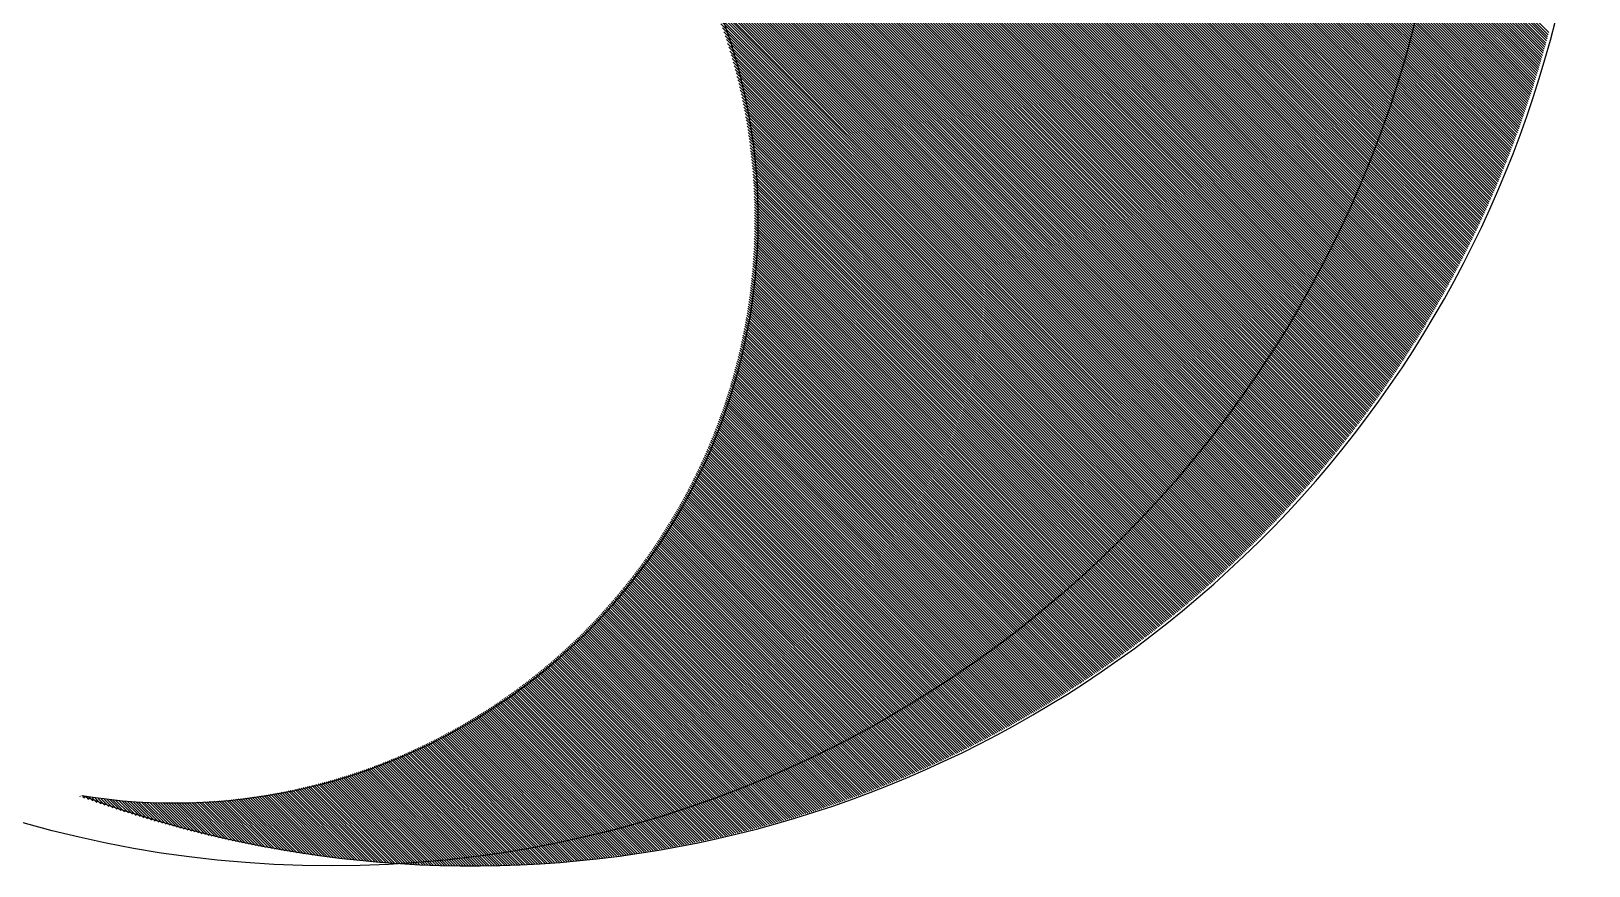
# Model space of a CAD drawing. Extents: x -437689 to -407696, y -55787 to -37037.
# Drawn here: x -424749.3 to -424699.1, y -49865.9 to -49839 of the extents above; entities that cross this region are included whole.
import ezdxf

# ---------------------------------------------------------------- set-up
doc = ezdxf.new("R2010")
doc.units = 0
doc.header["$LTSCALE"] = 150
doc.header["$MEASUREMENT"] = 0
doc.layers.add('DR', color=6, linetype='CONTINUOUS')

msp = doc.modelspace()

# ---------------------------------------------------------------- linework, layer by layer
at = {"layer": 'DR', "linetype": 'CONTINUOUS', "ltscale": 900}
for p, q in [((-424741.842, -49797.807, 0), (-424700.437, -49839.212, 0)), ((-424741.797, -49797.767, 0), (-424700.419, -49839.145, 0)), ((-424741.751, -49797.728, 0), (-424700.401, -49839.078, 0)), ((-424741.705, -49797.689, 0), (-424700.383, -49839.011, 0)), ((-424742.377, -49798.29, 0), (-424700.66, -49840.007, 0)), ((-424742.333, -49798.249, 0), (-424700.641, -49839.942, 0)), ((-424742.289, -49798.208, 0), (-424700.622, -49839.876, 0)), ((-424742.245, -49798.168, 0), (-424700.603, -49839.81, 0)), ((-424742.201, -49798.127, 0), (-424700.584, -49839.744, 0)), ((-424742.157, -49798.086, 0), (-424700.565, -49839.678, 0)), ((-424742.112, -49798.046, 0), (-424700.547, -49839.612, 0)), ((-424742.067, -49798.006, 0), (-424700.528, -49839.545, 0)), ((-424742.023, -49797.966, 0), (-424700.51, -49839.479, 0)), ((-424741.978, -49797.926, 0), (-424700.491, -49839.412, 0)), ((-424741.933, -49797.886, 0), (-424700.473, -49839.346, 0)), ((-424741.888, -49797.846, 0), (-424700.455, -49839.279, 0)), ((-424742.891, -49798.795, 0), (-424700.898, -49840.787, 0)), ((-424742.849, -49798.752, 0), (-424700.878, -49840.723, 0)), ((-424742.807, -49798.709, 0), (-424700.858, -49840.658, 0)), ((-424742.764, -49798.667, 0), (-424700.837, -49840.594, 0)), ((-424742.722, -49798.624, 0), (-424700.817, -49840.529, 0)), ((-424742.679, -49798.582, 0), (-424700.797, -49840.464, 0)), ((-424742.636, -49798.54, 0), (-424700.777, -49840.399, 0)), ((-424742.593, -49798.498, 0), (-424700.757, -49840.334, 0)), ((-424742.55, -49798.456, 0), (-424700.738, -49840.269, 0)), ((-424742.507, -49798.415, 0), (-424700.718, -49840.204, 0)), ((-424742.464, -49798.373, 0), (-424700.699, -49840.138, 0)), ((-424742.42, -49798.332, 0), (-424700.679, -49840.073, 0)), ((-424743.344, -49799.275, 0), (-424701.129, -49841.489, 0)), ((-424743.304, -49799.23, 0), (-424701.108, -49841.426, 0)), ((-424743.263, -49799.186, 0), (-424701.086, -49841.363, 0)), ((-424743.222, -49799.142, 0), (-424701.065, -49841.299, 0)), ((-424743.181, -49799.098, 0), (-424701.044, -49841.235, 0)), ((-424743.14, -49799.054, 0), (-424701.023, -49841.172, 0)), ((-424743.099, -49799.011, 0), (-424701.002, -49841.108, 0)), ((-424743.058, -49798.967, 0), (-424700.981, -49841.044, 0)), ((-424743.016, -49798.924, 0), (-424700.96, -49840.98, 0)), ((-424742.974, -49798.881, 0), (-424700.939, -49840.916, 0)), ((-424742.933, -49798.838, 0), (-424700.919, -49840.852, 0)), ((-424743.819, -49799.818, 0), (-424701.395, -49842.242, 0)), ((-424743.78, -49799.772, 0), (-424701.372, -49842.18, 0)), ((-424743.741, -49799.726, 0), (-424701.35, -49842.117, 0)), ((-424743.702, -49799.68, 0), (-424701.327, -49842.055, 0)), ((-424743.663, -49799.635, 0), (-424701.305, -49841.993, 0)), ((-424743.624, -49799.589, 0), (-424701.283, -49841.93, 0)), ((-424743.584, -49799.544, 0), (-424701.261, -49841.867, 0)), ((-424743.544, -49799.499, 0), (-424701.238, -49841.805, 0)), ((-424743.505, -49799.454, 0), (-424701.216, -49841.742, 0)), ((-424743.465, -49799.409, 0), (-424701.195, -49841.679, 0)), ((-424743.425, -49799.364, 0), (-424701.173, -49841.616, 0)), ((-424743.384, -49799.319, 0), (-424701.151, -49841.553, 0)), ((-424744.199, -49800.287, 0), (-424701.627, -49842.859, 0)), ((-424744.161, -49800.239, 0), (-424701.603, -49842.797, 0)), ((-424744.124, -49800.192, 0), (-424701.58, -49842.736, 0)), ((-424744.086, -49800.145, 0), (-424701.556, -49842.675, 0)), ((-424744.049, -49800.098, 0), (-424701.533, -49842.613, 0)), ((-424744.011, -49800.051, 0), (-424701.51, -49842.551, 0)), ((-424743.973, -49800.004, 0), (-424701.487, -49842.49, 0)), ((-424743.934, -49799.957, 0), (-424701.464, -49842.428, 0)), ((-424743.896, -49799.911, 0), (-424701.441, -49842.366, 0)), ((-424743.857, -49799.864, 0), (-424701.418, -49842.304, 0)), ((-424744.6, -49800.819, 0), (-424701.893, -49843.526, 0)), ((-424744.564, -49800.77, 0), (-424701.868, -49843.466, 0)), ((-424744.528, -49800.721, 0), (-424701.844, -49843.406, 0)), ((-424744.492, -49800.672, 0), (-424701.819, -49843.345, 0)), ((-424744.456, -49800.624, 0), (-424701.795, -49843.285, 0)), ((-424744.42, -49800.575, 0), (-424701.77, -49843.224, 0)), ((-424744.383, -49800.527, 0), (-424701.746, -49843.163, 0)), ((-424744.347, -49800.478, 0), (-424701.722, -49843.103, 0)), ((-424744.31, -49800.43, 0), (-424701.698, -49843.042, 0)), ((-424744.273, -49800.382, 0), (-424701.674, -49842.981, 0)), ((-424744.236, -49800.335, 0), (-424701.651, -49842.92, 0)), ((-424744.949, -49801.319, 0), (-424702.144, -49844.124, 0)), ((-424744.915, -49801.268, 0), (-424702.118, -49844.064, 0)), ((-424744.88, -49801.217, 0), (-424702.093, -49844.005, 0)), ((-424744.846, -49801.167, 0), (-424702.067, -49843.945, 0)), ((-424744.811, -49801.117, 0), (-424702.042, -49843.886, 0)), ((-424744.776, -49801.067, 0), (-424702.017, -49843.826, 0)), ((-424744.741, -49801.017, 0), (-424701.992, -49843.766, 0)), ((-424744.706, -49800.967, 0), (-424701.967, -49843.706, 0)), ((-424744.671, -49800.918, 0), (-424701.942, -49843.647, 0)), ((-424744.635, -49800.868, 0), (-424701.917, -49843.586, 0)), ((-424745.25, -49801.781, 0), (-424702.377, -49844.654, 0)), ((-424745.217, -49801.729, 0), (-424702.351, -49844.595, 0)), ((-424745.184, -49801.677, 0), (-424702.325, -49844.537, 0)), ((-424745.151, -49801.625, 0), (-424702.299, -49844.478, 0)), ((-424745.118, -49801.574, 0), (-424702.272, -49844.419, 0)), ((-424745.084, -49801.522, 0), (-424702.247, -49844.36, 0)), ((-424745.051, -49801.471, 0), (-424702.221, -49844.301, 0)), ((-424745.017, -49801.42, 0), (-424702.195, -49844.242, 0)), ((-424744.983, -49801.369, 0), (-424702.169, -49844.183, 0)), ((-424745.571, -49802.309, 0), (-424702.645, -49845.235, 0)), ((-424745.539, -49802.256, 0), (-424702.618, -49845.177, 0)), ((-424745.508, -49802.202, 0), (-424702.591, -49845.119, 0)), ((-424745.476, -49802.149, 0), (-424702.564, -49845.062, 0)), ((-424745.444, -49802.096, 0), (-424702.537, -49845.004, 0)), ((-424745.412, -49802.043, 0), (-424702.51, -49844.946, 0)), ((-424745.38, -49801.99, 0), (-424702.483, -49844.887, 0)), ((-424745.348, -49801.938, 0), (-424702.457, -49844.829, 0)), ((-424745.316, -49801.885, 0), (-424702.43, -49844.771, 0)), ((-424745.283, -49801.833, 0), (-424702.403, -49844.713, 0)), ((-424745.846, -49802.798, 0), (-424702.893, -49845.75, 0)), ((-424745.816, -49802.743, 0), (-424702.865, -49845.694, 0)), ((-424745.786, -49802.688, 0), (-424702.837, -49845.637, 0)), ((-424745.755, -49802.633, 0), (-424702.809, -49845.579, 0)), ((-424745.725, -49802.579, 0), (-424702.782, -49845.522, 0)), ((-424745.694, -49802.525, 0), (-424702.754, -49845.465, 0)), ((-424745.664, -49802.471, 0), (-424702.727, -49845.408, 0)), ((-424745.633, -49802.417, 0), (-424702.699, -49845.35, 0)), ((-424745.602, -49802.363, 0), (-424702.672, -49845.293, 0)), ((-424746.107, -49803.3, 0), (-424703.148, -49846.259, 0)), ((-424746.079, -49803.243, 0), (-424703.119, -49846.203, 0)), ((-424746.05, -49803.187, 0), (-424703.091, -49846.147, 0)), ((-424746.022, -49803.131, 0), (-424703.062, -49846.09, 0)), ((-424745.993, -49803.075, 0), (-424703.034, -49846.034, 0)), ((-424745.964, -49803.019, 0), (-424703.005, -49845.977, 0)), ((-424745.934, -49802.964, 0), (-424702.977, -49845.921, 0)), ((-424745.905, -49802.908, 0), (-424702.949, -49845.864, 0)), ((-424745.875, -49802.853, 0), (-424702.921, -49845.807, 0)), ((-424746.356, -49803.815, 0), (-424703.409, -49846.761, 0)), ((-424746.329, -49803.757, 0), (-424703.38, -49846.706, 0)), ((-424746.302, -49803.699, 0), (-424703.351, -49846.65, 0)), ((-424746.274, -49803.642, 0), (-424703.321, -49846.595, 0)), ((-424746.247, -49803.584, 0), (-424703.292, -49846.539, 0)), ((-424746.219, -49803.527, 0), (-424703.263, -49846.483, 0)), ((-424746.192, -49803.47, 0), (-424703.234, -49846.427, 0)), ((-424746.164, -49803.413, 0), (-424703.205, -49846.371, 0)), ((-424746.136, -49803.356, 0), (-424703.176, -49846.315, 0)), ((-424746.565, -49804.285, 0), (-424703.647, -49847.202, 0)), ((-424746.539, -49804.225, 0), (-424703.617, -49847.147, 0)), ((-424746.514, -49804.166, 0), (-424703.587, -49847.093, 0)), ((-424746.488, -49804.107, 0), (-424703.557, -49847.038, 0)), ((-424746.462, -49804.048, 0), (-424703.528, -49846.983, 0)), ((-424746.435, -49803.99, 0), (-424703.498, -49846.927, 0)), ((-424746.409, -49803.931, 0), (-424703.468, -49846.872, 0)), ((-424746.382, -49803.873, 0), (-424703.439, -49846.817, 0)), ((-424746.786, -49804.827, 0), (-424703.921, -49847.692, 0)), ((-424746.763, -49804.766, 0), (-424703.89, -49847.638, 0)), ((-424746.738, -49804.705, 0), (-424703.86, -49847.584, 0)), ((-424746.714, -49804.644, 0), (-424703.829, -49847.53, 0)), ((-424746.69, -49804.584, 0), (-424703.799, -49847.475, 0)), ((-424746.665, -49804.524, 0), (-424703.768, -49847.421, 0)), ((-424746.64, -49804.464, 0), (-424703.738, -49847.366, 0)), ((-424746.615, -49804.404, 0), (-424703.708, -49847.312, 0)), ((-424746.59, -49804.344, 0), (-424703.677, -49847.257, 0)), ((-424746.971, -49805.321, 0), (-424704.17, -49848.122, 0)), ((-424746.949, -49805.259, 0), (-424704.138, -49848.069, 0)), ((-424746.926, -49805.196, 0), (-424704.107, -49848.015, 0)), ((-424746.903, -49805.134, 0), (-424704.076, -49847.962, 0)), ((-424746.88, -49805.072, 0), (-424704.045, -49847.908, 0)), ((-424746.857, -49805.011, 0), (-424704.014, -49847.854, 0)), ((-424746.834, -49804.949, 0), (-424703.983, -49847.8, 0)), ((-424746.81, -49804.888, 0), (-424703.952, -49847.746, 0)), ((-424747.143, -49805.828, 0), (-424704.424, -49848.547, 0)), ((-424747.122, -49805.764, 0), (-424704.392, -49848.494, 0)), ((-424747.101, -49805.7, 0), (-424704.36, -49848.441, 0)), ((-424747.08, -49805.636, 0), (-424704.328, -49848.388, 0)), ((-424747.059, -49805.573, 0), (-424704.296, -49848.335, 0)), ((-424747.037, -49805.51, 0), (-424704.264, -49848.282, 0)), ((-424747.015, -49805.447, 0), (-424704.233, -49848.229, 0)), ((-424746.993, -49805.384, 0), (-424704.201, -49848.176, 0)), ((-424747.283, -49806.282, 0), (-424704.65, -49848.915, 0)), ((-424747.264, -49806.216, 0), (-424704.617, -49848.863, 0)), ((-424747.244, -49806.151, 0), (-424704.585, -49848.81, 0)), ((-424747.224, -49806.086, 0), (-424704.552, -49848.758, 0)), ((-424747.204, -49806.021, 0), (-424704.52, -49848.705, 0)), ((-424747.184, -49805.956, 0), (-424704.488, -49848.653, 0)), ((-424747.164, -49805.892, 0), (-424704.456, -49848.6, 0)), ((-424747.431, -49806.813, 0), (-424704.913, -49849.331, 0)), ((-424747.413, -49806.746, 0), (-424704.879, -49849.279, 0)), ((-424747.395, -49806.679, 0), (-424704.846, -49849.228, 0)), ((-424747.377, -49806.612, 0), (-424704.813, -49849.176, 0)), ((-424747.359, -49806.546, 0), (-424704.781, -49849.124, 0)), ((-424747.34, -49806.479, 0), (-424704.748, -49849.072, 0)), ((-424747.321, -49806.413, 0), (-424704.715, -49849.02, 0)), ((-424747.302, -49806.347, 0), (-424704.682, -49848.967, 0)), ((-424747.548, -49807.29, 0), (-424705.147, -49849.691, 0)), ((-424747.532, -49807.221, 0), (-424705.113, -49849.64, 0)), ((-424747.516, -49807.152, 0), (-424705.079, -49849.588, 0)), ((-424747.499, -49807.084, 0), (-424705.046, -49849.537, 0)), ((-424747.482, -49807.016, 0), (-424705.012, -49849.486, 0)), ((-424747.465, -49806.948, 0), (-424704.979, -49849.434, 0)), ((-424747.448, -49806.88, 0), (-424704.946, -49849.383, 0)), ((-424747.668, -49807.848, 0), (-424705.419, -49850.098, 0)), ((-424747.654, -49807.778, 0), (-424705.384, -49850.047, 0)), ((-424747.64, -49807.707, 0), (-424705.35, -49849.996, 0)), ((-424747.625, -49807.637, 0), (-424705.316, -49849.946, 0)), ((-424747.61, -49807.567, 0), (-424705.282, -49849.895, 0)), ((-424747.595, -49807.497, 0), (-424705.248, -49849.844, 0)), ((-424747.579, -49807.428, 0), (-424705.214, -49849.793, 0)), ((-424747.564, -49807.359, 0), (-424705.18, -49849.742, 0)), ((-424747.76, -49808.35, 0), (-424705.661, -49850.45, 0)), ((-424747.748, -49808.278, 0), (-424705.626, -49850.4, 0)), ((-424747.735, -49808.205, 0), (-424705.591, -49850.349, 0)), ((-424747.722, -49808.133, 0), (-424705.557, -49850.299, 0)), ((-424747.709, -49808.062, 0), (-424705.522, -49850.249, 0)), ((-424747.696, -49807.99, 0), (-424705.488, -49850.199, 0)), ((-424747.682, -49807.919, 0), (-424705.453, -49850.148, 0)), ((-424747.829, -49808.79, 0), (-424705.871, -49850.749, 0)), ((-424747.819, -49808.716, 0), (-424705.836, -49850.699, 0)), ((-424747.807, -49808.642, 0), (-424705.801, -49850.649, 0)), ((-424747.796, -49808.569, 0), (-424705.766, -49850.599, 0)), ((-424747.784, -49808.496, 0), (-424705.731, -49850.55, 0)), ((-424747.773, -49808.423, 0), (-424705.696, -49850.5, 0)), ((-424747.897, -49809.316, 0), (-424706.12, -49851.094, 0)), ((-424747.888, -49809.24, 0), (-424706.084, -49851.045, 0)), ((-424747.879, -49809.165, 0), (-424706.048, -49850.996, 0)), ((-424747.87, -49809.089, 0), (-424706.013, -49850.946, 0)), ((-424747.86, -49809.014, 0), (-424705.977, -49850.897, 0)), ((-424747.85, -49808.939, 0), (-424705.942, -49850.848, 0)), ((-424747.84, -49808.865, 0), (-424705.906, -49850.798, 0)), ((-424747.95, -49809.857, 0), (-424706.372, -49851.435, 0)), ((-424747.944, -49809.779, 0), (-424706.336, -49851.387, 0)), ((-424747.937, -49809.701, 0), (-424706.3, -49851.338, 0)), ((-424747.929, -49809.624, 0), (-424706.263, -49851.289, 0)), ((-424747.922, -49809.546, 0), (-424706.227, -49851.241, 0)), ((-424747.914, -49809.469, 0), (-424706.191, -49851.192, 0)), ((-424747.906, -49809.393, 0), (-424706.155, -49851.143, 0)), ((-424747.983, -49810.333, 0), (-424706.591, -49851.726, 0)), ((-424747.979, -49810.253, 0), (-424706.554, -49851.677, 0)), ((-424747.974, -49810.173, 0), (-424706.518, -49851.629, 0)), ((-424747.968, -49810.094, 0), (-424706.481, -49851.581, 0)), ((-424747.963, -49810.015, 0), (-424706.445, -49851.532, 0)), ((-424747.957, -49809.936, 0), (-424706.408, -49851.484, 0)), ((-424748.004, -49810.822, 0), (-424706.813, -49852.013, 0)), ((-424748.002, -49810.739, 0), (-424706.776, -49851.965, 0)), ((-424747.999, -49810.657, 0), (-424706.739, -49851.917, 0)), ((-424747.995, -49810.576, 0), (-424706.702, -49851.87, 0)), ((-424747.992, -49810.495, 0), (-424706.665, -49851.822, 0)), ((-424747.988, -49810.414, 0), (-424706.628, -49851.774, 0)), ((-424748.012, -49811.323, 0), (-424707.037, -49852.298, 0)), ((-424748.011, -49811.154, 0), (-424706.962, -49852.203, 0)), ((-424748.011, -49811.239, 0), (-424706.999, -49852.25, 0)), ((-424748.01, -49811.071, 0), (-424706.925, -49852.156, 0)), ((-424748.008, -49810.987, 0), (-424706.887, -49852.108, 0)), ((-424748.006, -49810.904, 0), (-424706.85, -49852.061, 0)), ((-424748.012, -49811.408, 0), (-424707.075, -49852.345, 0)), ((-424748.011, -49811.493, 0), (-424707.112, -49852.392, 0)), ((-424748.01, -49811.579, 0), (-424707.15, -49852.439, 0)), ((-424748.009, -49811.665, 0), (-424707.188, -49852.486, 0)), ((-424748.007, -49811.752, 0), (-424707.226, -49852.533, 0)), ((-424748.005, -49811.839, 0), (-424707.264, -49852.58, 0)), ((-424748.002, -49811.927, 0), (-424707.302, -49852.627, 0)), ((-424747.999, -49812.015, 0), (-424707.34, -49852.673, 0)), ((-424747.996, -49812.103, 0), (-424707.378, -49852.72, 0)), ((-424747.992, -49812.192, 0), (-424707.417, -49852.767, 0)), ((-424747.987, -49812.281, 0), (-424707.455, -49852.813, 0)), ((-424747.982, -49812.371, 0), (-424707.493, -49852.86, 0)), ((-424747.977, -49812.461, 0), (-424707.532, -49852.906, 0)), ((-424747.971, -49812.552, 0), (-424707.57, -49852.952, 0)), ((-424747.964, -49812.643, 0), (-424707.609, -49852.998, 0)), ((-424747.957, -49812.735, 0), (-424707.648, -49853.045, 0)), ((-424747.95, -49812.827, 0), (-424707.687, -49853.091, 0)), ((-424747.942, -49812.92, 0), (-424707.725, -49853.137, 0)), ((-424747.934, -49813.013, 0), (-424707.764, -49853.183, 0)), ((-424747.924, -49813.107, 0), (-424707.803, -49853.228, 0)), ((-424747.915, -49813.202, 0), (-424707.842, -49853.274, 0)), ((-424747.905, -49813.297, 0), (-424707.882, -49853.32, 0)), ((-424747.894, -49813.392, 0), (-424707.921, -49853.366, 0)), ((-424747.883, -49813.489, 0), (-424707.96, -49853.411, 0)), ((-424747.871, -49813.585, 0), (-424707.999, -49853.457, 0)), ((-424747.858, -49813.683, 0), (-424708.039, -49853.502, 0)), ((-424747.845, -49813.781, 0), (-424708.078, -49853.547, 0)), ((-424747.831, -49813.88, 0), (-424708.118, -49853.593, 0)), ((-424747.817, -49813.979, 0), (-424708.158, -49853.638, 0)), ((-424747.801, -49814.079, 0), (-424708.197, -49853.683, 0)), ((-424747.786, -49814.18, 0), (-424708.237, -49853.728, 0)), ((-424747.769, -49814.281, 0), (-424708.277, -49853.773, 0)), ((-424747.752, -49814.383, 0), (-424708.317, -49853.818, 0)), ((-424747.734, -49814.486, 0), (-424708.357, -49853.863, 0)), ((-424747.715, -49814.59, 0), (-424708.397, -49853.908, 0)), ((-424747.695, -49814.694, 0), (-424708.437, -49853.952, 0)), ((-424747.675, -49814.799, 0), (-424708.477, -49853.997, 0)), ((-424747.654, -49814.905, 0), (-424708.518, -49854.042, 0)), ((-424747.632, -49815.012, 0), (-424708.558, -49854.086, 0)), ((-424747.609, -49815.12, 0), (-424708.598, -49854.131, 0)), ((-424747.585, -49815.229, 0), (-424708.639, -49854.175, 0)), ((-424747.561, -49815.338, 0), (-424708.679, -49854.219, 0)), ((-424747.535, -49815.449, 0), (-424708.72, -49854.263, 0)), ((-424747.508, -49815.56, 0), (-424708.761, -49854.308, 0)), ((-424747.481, -49815.673, 0), (-424708.802, -49854.352, 0)), ((-424730.792, -49832.446, 0), (-424708.842, -49854.396, 0)), ((-424730.271, -49833.052, 0), (-424708.883, -49854.44, 0)), ((-424729.932, -49833.476, 0), (-424708.924, -49854.483, 0)), ((-424729.666, -49833.826, 0), (-424708.965, -49854.527, 0)), ((-424729.444, -49834.134, 0), (-424709.006, -49854.571, 0)), ((-424729.25, -49834.413, 0), (-424709.048, -49854.615, 0)), ((-424729.077, -49834.67, 0), (-424709.089, -49854.658, 0)), ((-424728.922, -49834.91, 0), (-424709.13, -49854.702, 0)), ((-424728.779, -49835.138, 0), (-424709.172, -49854.745, 0)), ((-424728.648, -49835.354, 0), (-424709.213, -49854.789, 0)), ((-424728.526, -49835.561, 0), (-424709.255, -49854.832, 0)), ((-424728.412, -49835.76, 0), (-424709.296, -49854.875, 0)), ((-424728.305, -49835.951, 0), (-424709.338, -49854.918, 0)), ((-424728.204, -49836.137, 0), (-424709.38, -49854.961, 0)), ((-424728.109, -49836.317, 0), (-424709.422, -49855.004, 0)), ((-424728.019, -49836.492, 0), (-424709.464, -49855.047, 0)), ((-424727.934, -49836.662, 0), (-424709.506, -49855.09, 0)), ((-424727.852, -49836.828, 0), (-424709.548, -49855.133, 0)), ((-424727.775, -49836.991, 0), (-424709.59, -49855.176, 0)), ((-424727.701, -49837.15, 0), (-424709.632, -49855.218, 0)), ((-424727.63, -49837.305, 0), (-424709.674, -49855.261, 0)), ((-424727.562, -49837.458, 0), (-424709.717, -49855.303, 0)), ((-424727.497, -49837.608, 0), (-424709.759, -49855.346, 0)), ((-424727.435, -49837.755, 0), (-424709.801, -49855.388, 0)), ((-424727.375, -49837.9, 0), (-424709.844, -49855.431, 0)), ((-424727.317, -49838.042, 0), (-424709.887, -49855.473, 0)), ((-424727.262, -49838.182, 0), (-424709.929, -49855.515, 0)), ((-424727.209, -49838.32, 0), (-424709.972, -49855.557, 0)), ((-424727.158, -49838.456, 0), (-424710.015, -49855.599, 0)), ((-424727.108, -49838.591, 0), (-424710.058, -49855.641, 0)), ((-424727.061, -49838.723, 0), (-424710.101, -49855.683, 0)), ((-424727.015, -49838.854, 0), (-424710.144, -49855.725, 0)), ((-424726.971, -49838.983, 0), (-424710.187, -49855.766, 0)), ((-424726.928, -49839.11, 0), (-424710.23, -49855.808, 0)), ((-424726.887, -49839.236, 0), (-424710.273, -49855.85, 0)), ((-424726.847, -49839.361, 0), (-424710.317, -49855.891, 0)), ((-424726.808, -49839.484, 0), (-424710.36, -49855.933, 0)), ((-424726.771, -49839.606, 0), (-424710.403, -49855.974, 0)), ((-424726.736, -49839.727, 0), (-424710.447, -49856.015, 0)), ((-424726.701, -49839.846, 0), (-424710.491, -49856.057, 0)), ((-424726.668, -49839.965, 0), (-424710.534, -49856.098, 0)), ((-424726.635, -49840.082, 0), (-424710.578, -49856.139, 0)), ((-424726.604, -49840.198, 0), (-424710.622, -49856.18, 0)), ((-424726.574, -49840.313, 0), (-424710.666, -49856.221, 0)), ((-424726.545, -49840.427, 0), (-424710.71, -49856.262, 0)), ((-424726.517, -49840.539, 0), (-424710.754, -49856.303, 0)), ((-424726.49, -49840.651, 0), (-424710.798, -49856.343, 0)), ((-424726.464, -49840.762, 0), (-424710.842, -49856.384, 0)), ((-424726.439, -49840.872, 0), (-424710.886, -49856.425, 0)), ((-424726.414, -49840.982, 0), (-424710.931, -49856.465, 0)), ((-424726.391, -49841.09, 0), (-424710.975, -49856.506, 0)), ((-424726.368, -49841.197, 0), (-424711.019, -49856.546, 0)), ((-424726.346, -49841.304, 0), (-424711.064, -49856.586, 0)), ((-424726.325, -49841.41, 0), (-424711.109, -49856.627, 0)), ((-424726.305, -49841.515, 0), (-424711.153, -49856.667, 0)), ((-424726.286, -49841.619, 0), (-424711.198, -49856.707, 0)), ((-424726.267, -49841.723, 0), (-424711.243, -49856.747, 0)), ((-424726.249, -49841.826, 0), (-424711.288, -49856.787, 0)), ((-424726.231, -49841.928, 0), (-424711.333, -49856.827, 0)), ((-424726.215, -49842.03, 0), (-424711.378, -49856.867, 0)), ((-424726.199, -49842.13, 0), (-424711.423, -49856.906, 0)), ((-424726.184, -49842.23, 0), (-424711.468, -49856.946, 0)), ((-424726.169, -49842.33, 0), (-424711.513, -49856.986, 0)), ((-424726.155, -49842.429, 0), (-424711.558, -49857.025, 0)), ((-424726.142, -49842.527, 0), (-424711.604, -49857.065, 0)), ((-424726.129, -49842.625, 0), (-424711.649, -49857.104, 0)), ((-424726.116, -49842.722, 0), (-424711.695, -49857.143, 0)), ((-424726.105, -49842.818, 0), (-424711.74, -49857.183, 0)), ((-424726.094, -49842.914, 0), (-424711.786, -49857.222, 0)), ((-424726.083, -49843.01, 0), (-424711.832, -49857.261, 0)), ((-424726.073, -49843.104, 0), (-424711.878, -49857.3, 0)), ((-424726.064, -49843.199, 0), (-424711.924, -49857.339, 0)), ((-424726.055, -49843.292, 0), (-424711.969, -49857.378, 0)), ((-424726.047, -49843.386, 0), (-424712.015, -49857.417, 0)), ((-424726.039, -49843.478, 0), (-424712.062, -49857.456, 0)), ((-424726.031, -49843.571, 0), (-424712.108, -49857.494, 0)), ((-424726.025, -49843.662, 0), (-424712.154, -49857.533, 0)), ((-424726.018, -49843.754, 0), (-424712.2, -49857.571, 0)), ((-424726.012, -49843.844, 0), (-424712.247, -49857.61, 0)), ((-424726.007, -49843.935, 0), (-424712.293, -49857.648, 0)), ((-424726.002, -49844.024, 0), (-424712.34, -49857.687, 0)), ((-424725.997, -49844.114, 0), (-424712.386, -49857.725, 0)), ((-424725.993, -49844.203, 0), (-424712.433, -49857.763, 0)), ((-424725.99, -49844.291, 0), (-424712.48, -49857.801, 0)), ((-424725.986, -49844.379, 0), (-424712.526, -49857.839, 0)), ((-424725.984, -49844.467, 0), (-424712.573, -49857.877, 0)), ((-424725.981, -49844.554, 0), (-424712.62, -49857.915, 0)), ((-424725.979, -49844.641, 0), (-424712.667, -49857.953, 0)), ((-424725.978, -49844.727, 0), (-424712.714, -49857.991, 0)), ((-424725.976, -49844.813, 0), (-424712.762, -49858.028, 0)), ((-424725.976, -49844.899, 0), (-424712.809, -49858.066, 0)), ((-424725.975, -49844.984, 0), (-424712.856, -49858.103, 0)), ((-424725.981, -49845.488, 0), (-424713.142, -49858.327, 0)), ((-424725.979, -49845.405, 0), (-424713.094, -49858.29, 0)), ((-424725.978, -49845.321, 0), (-424713.046, -49858.253, 0)), ((-424725.977, -49845.238, 0), (-424712.999, -49858.216, 0)), ((-424725.976, -49845.154, 0), (-424712.951, -49858.178, 0)), ((-424725.975, -49845.069, 0), (-424712.904, -49858.141, 0)), ((-424726, -49845.978, 0), (-424713.43, -49858.548, 0)), ((-424725.996, -49845.897, 0), (-424713.381, -49858.512, 0)), ((-424725.992, -49845.816, 0), (-424713.333, -49858.475, 0)), ((-424725.989, -49845.735, 0), (-424713.285, -49858.438, 0)), ((-424725.986, -49845.653, 0), (-424713.237, -49858.401, 0)), ((-424725.983, -49845.57, 0), (-424713.189, -49858.364, 0)), ((-424726.03, -49846.457, 0), (-424713.72, -49858.767, 0)), ((-424726.024, -49846.378, 0), (-424713.672, -49858.731, 0)), ((-424726.019, -49846.299, 0), (-424713.623, -49858.694, 0)), ((-424726.013, -49846.219, 0), (-424713.575, -49858.658, 0)), ((-424726.008, -49846.139, 0), (-424713.526, -49858.621, 0)), ((-424726.004, -49846.059, 0), (-424713.478, -49858.585, 0)), ((-424726.079, -49847.001, 0), (-424714.063, -49859.018, 0)), ((-424726.072, -49846.925, 0), (-424714.013, -49858.983, 0)), ((-424726.064, -49846.847, 0), (-424713.964, -49858.947, 0)), ((-424726.056, -49846.77, 0), (-424713.915, -49858.911, 0)), ((-424726.049, -49846.692, 0), (-424713.867, -49858.875, 0)), ((-424726.043, -49846.614, 0), (-424713.818, -49858.839, 0)), ((-424726.036, -49846.536, 0), (-424713.769, -49858.803, 0)), ((-424726.133, -49847.457, 0), (-424714.359, -49859.231, 0)), ((-424726.124, -49847.382, 0), (-424714.309, -49859.196, 0)), ((-424726.114, -49847.306, 0), (-424714.26, -49859.16, 0)), ((-424726.105, -49847.23, 0), (-424714.21, -49859.125, 0)), ((-424726.096, -49847.154, 0), (-424714.161, -49859.09, 0)), ((-424726.088, -49847.078, 0), (-424714.112, -49859.054, 0)), ((-424726.208, -49847.976, 0), (-424714.708, -49859.476, 0)), ((-424726.197, -49847.902, 0), (-424714.658, -49859.441, 0)), ((-424726.185, -49847.829, 0), (-424714.608, -49859.406, 0)), ((-424726.175, -49847.755, 0), (-424714.558, -49859.371, 0)), ((-424726.164, -49847.681, 0), (-424714.508, -49859.337, 0)), ((-424726.153, -49847.606, 0), (-424714.458, -49859.301, 0)), ((-424726.143, -49847.532, 0), (-424714.409, -49859.266, 0)), ((-424726.296, -49848.482, 0), (-424715.061, -49859.717, 0)), ((-424726.282, -49848.411, 0), (-424715.01, -49859.683, 0)), ((-424726.269, -49848.339, 0), (-424714.96, -49859.649, 0)), ((-424726.257, -49848.267, 0), (-424714.909, -49859.614, 0)), ((-424726.244, -49848.194, 0), (-424714.859, -49859.58, 0)), ((-424726.232, -49848.122, 0), (-424714.808, -49859.545, 0)), ((-424726.22, -49848.049, 0), (-424714.758, -49859.511, 0)), ((-424726.395, -49848.977, 0), (-424715.417, -49859.955, 0)), ((-424726.38, -49848.907, 0), (-424715.366, -49859.921, 0)), ((-424726.366, -49848.837, 0), (-424715.315, -49859.887, 0)), ((-424726.351, -49848.766, 0), (-424715.264, -49859.853, 0)), ((-424726.337, -49848.696, 0), (-424715.213, -49859.82, 0)), ((-424726.323, -49848.625, 0), (-424715.162, -49859.785, 0)), ((-424726.309, -49848.554, 0), (-424715.111, -49859.751, 0)), ((-424726.506, -49849.46, 0), (-424715.777, -49860.189, 0)), ((-424726.489, -49849.392, 0), (-424715.726, -49860.156, 0)), ((-424726.473, -49849.323, 0), (-424715.674, -49860.122, 0)), ((-424726.457, -49849.255, 0), (-424715.622, -49860.089, 0)), ((-424726.441, -49849.185, 0), (-424715.571, -49860.056, 0)), ((-424726.426, -49849.116, 0), (-424715.52, -49860.022, 0)), ((-424726.41, -49849.047, 0), (-424715.468, -49859.988, 0)), ((-424726.645, -49850, 0), (-424716.193, -49860.451, 0)), ((-424726.627, -49849.933, 0), (-424716.141, -49860.419, 0)), ((-424726.609, -49849.866, 0), (-424716.089, -49860.386, 0)), ((-424726.591, -49849.799, 0), (-424716.037, -49860.353, 0)), ((-424726.574, -49849.732, 0), (-424715.985, -49860.321, 0)), ((-424726.556, -49849.664, 0), (-424715.933, -49860.288, 0)), ((-424726.539, -49849.597, 0), (-424715.881, -49860.255, 0)), ((-424726.522, -49849.529, 0), (-424715.829, -49860.222, 0)), ((-424726.778, -49850.461, 0), (-424716.561, -49860.677, 0)), ((-424726.758, -49850.396, 0), (-424716.509, -49860.645, 0)), ((-424726.739, -49850.33, 0), (-424716.456, -49860.613, 0)), ((-424726.719, -49850.265, 0), (-424716.403, -49860.581, 0)), ((-424726.701, -49850.199, 0), (-424716.351, -49860.549, 0)), ((-424726.682, -49850.133, 0), (-424716.298, -49860.516, 0)), ((-424726.663, -49850.066, 0), (-424716.246, -49860.484, 0)), ((-424726.941, -49850.976, 0), (-424716.987, -49860.931, 0)), ((-424726.92, -49850.913, 0), (-424716.933, -49860.899, 0)), ((-424726.899, -49850.849, 0), (-424716.88, -49860.868, 0)), ((-424726.878, -49850.785, 0), (-424716.827, -49860.836, 0)), ((-424726.858, -49850.72, 0), (-424716.773, -49860.805, 0)), ((-424726.837, -49850.656, 0), (-424716.72, -49860.773, 0)), ((-424726.817, -49850.591, 0), (-424716.667, -49860.741, 0)), ((-424726.797, -49850.526, 0), (-424716.614, -49860.709, 0)), ((-424727.117, -49851.48, 0), (-424717.417, -49861.179, 0)), ((-424727.094, -49851.417, 0), (-424717.363, -49861.149, 0)), ((-424727.072, -49851.355, 0), (-424717.309, -49861.118, 0)), ((-424727.05, -49851.292, 0), (-424717.255, -49861.087, 0)), ((-424727.027, -49851.23, 0), (-424717.201, -49861.056, 0)), ((-424727.006, -49851.167, 0), (-424717.147, -49861.025, 0)), ((-424726.984, -49851.103, 0), (-424717.094, -49860.993, 0)), ((-424726.962, -49851.04, 0), (-424717.04, -49860.962, 0)), ((-424727.304, -49851.971, 0), (-424717.852, -49861.423, 0)), ((-424727.28, -49851.91, 0), (-424717.798, -49861.393, 0)), ((-424727.256, -49851.849, 0), (-424717.743, -49861.362, 0)), ((-424727.232, -49851.788, 0), (-424717.688, -49861.332, 0)), ((-424727.209, -49851.727, 0), (-424717.634, -49861.302, 0)), ((-424727.186, -49851.665, 0), (-424717.58, -49861.271, 0)), ((-424727.163, -49851.604, 0), (-424717.525, -49861.241, 0)), ((-424727.14, -49851.542, 0), (-424717.471, -49861.21, 0)), ((-424727.528, -49852.511, 0), (-424718.348, -49861.691, 0)), ((-424727.502, -49852.452, 0), (-424718.293, -49861.661, 0)), ((-424727.477, -49852.392, 0), (-424718.237, -49861.632, 0)), ((-424727.452, -49852.333, 0), (-424718.182, -49861.602, 0)), ((-424727.427, -49852.273, 0), (-424718.127, -49861.572, 0)), ((-424727.402, -49852.213, 0), (-424718.072, -49861.543, 0)), ((-424727.377, -49852.153, 0), (-424718.017, -49861.513, 0)), ((-424727.353, -49852.092, 0), (-424717.962, -49861.483, 0)), ((-424727.328, -49852.032, 0), (-424717.907, -49861.453, 0)), ((-424727.739, -49852.979, 0), (-424718.794, -49861.923, 0)), ((-424727.712, -49852.921, 0), (-424718.738, -49861.894, 0)), ((-424727.685, -49852.863, 0), (-424718.682, -49861.866, 0)), ((-424727.658, -49852.805, 0), (-424718.627, -49861.837, 0)), ((-424727.632, -49852.746, 0), (-424718.571, -49861.808, 0)), ((-424727.606, -49852.688, 0), (-424718.515, -49861.778, 0)), ((-424727.58, -49852.629, 0), (-424718.459, -49861.749, 0)), ((-424727.554, -49852.57, 0), (-424718.404, -49861.72, 0)), ((-424727.988, -49853.493, 0), (-424719.303, -49862.179, 0)), ((-424727.96, -49853.437, 0), (-424719.246, -49862.151, 0)), ((-424727.931, -49853.38, 0), (-424719.189, -49862.122, 0)), ((-424727.903, -49853.323, 0), (-424719.133, -49862.094, 0)), ((-424727.876, -49853.266, 0), (-424719.076, -49862.066, 0)), ((-424727.848, -49853.209, 0), (-424719.02, -49862.038, 0)), ((-424727.82, -49853.152, 0), (-424718.963, -49862.009, 0)), ((-424727.793, -49853.095, 0), (-424718.907, -49861.981, 0)), ((-424727.766, -49853.037, 0), (-424718.851, -49861.952, 0)), ((-424728.25, -49853.995, 0), (-424719.818, -49862.427, 0)), ((-424728.22, -49853.94, 0), (-424719.76, -49862.4, 0)), ((-424728.191, -49853.885, 0), (-424719.703, -49862.372, 0)), ((-424728.161, -49853.829, 0), (-424719.645, -49862.345, 0)), ((-424728.132, -49853.774, 0), (-424719.588, -49862.317, 0)), ((-424728.103, -49853.718, 0), (-424719.531, -49862.29, 0)), ((-424728.074, -49853.662, 0), (-424719.474, -49862.262, 0)), ((-424728.045, -49853.606, 0), (-424719.417, -49862.234, 0)), ((-424728.016, -49853.55, 0), (-424719.36, -49862.207, 0)), ((-424728.556, -49854.538, 0), (-424720.398, -49862.695, 0)), ((-424728.525, -49854.484, 0), (-424720.34, -49862.669, 0)), ((-424728.494, -49854.43, 0), (-424720.282, -49862.642, 0)), ((-424728.463, -49854.376, 0), (-424720.223, -49862.616, 0)), ((-424728.432, -49854.322, 0), (-424720.165, -49862.589, 0)), ((-424728.401, -49854.268, 0), (-424720.107, -49862.562, 0)), ((-424728.371, -49854.214, 0), (-424720.049, -49862.535, 0)), ((-424728.34, -49854.159, 0), (-424719.991, -49862.508, 0)), ((-424728.31, -49854.105, 0), (-424719.933, -49862.481, 0)), ((-424728.28, -49854.05, 0), (-424719.876, -49862.454, 0)), ((-424728.844, -49855.013, 0), (-424720.928, -49862.929, 0)), ((-424728.811, -49854.961, 0), (-424720.869, -49862.904, 0)), ((-424728.779, -49854.909, 0), (-424720.81, -49862.878, 0)), ((-424728.747, -49854.856, 0), (-424720.751, -49862.852, 0)), ((-424728.714, -49854.803, 0), (-424720.692, -49862.826, 0)), ((-424728.682, -49854.751, 0), (-424720.633, -49862.8, 0)), ((-424728.651, -49854.698, 0), (-424720.574, -49862.774, 0)), ((-424728.619, -49854.644, 0), (-424720.515, -49862.748, 0)), ((-424728.587, -49854.591, 0), (-424720.457, -49862.722, 0)), ((-424729.178, -49855.528, 0), (-424721.525, -49863.181, 0)), ((-424729.144, -49855.477, 0), (-424721.465, -49863.156, 0)), ((-424729.11, -49855.426, 0), (-424721.405, -49863.131, 0)), ((-424729.076, -49855.375, 0), (-424721.345, -49863.106, 0)), ((-424729.043, -49855.324, 0), (-424721.285, -49863.081, 0)), ((-424729.009, -49855.272, 0), (-424721.225, -49863.056, 0)), ((-424728.976, -49855.221, 0), (-424721.166, -49863.031, 0)), ((-424728.943, -49855.169, 0), (-424721.106, -49863.006, 0)), ((-424728.91, -49855.117, 0), (-424721.047, -49862.98, 0)), ((-424728.877, -49855.065, 0), (-424720.987, -49862.955, 0)), ((-424729.526, -49856.028, 0), (-424722.131, -49863.423, 0)), ((-424729.491, -49855.979, 0), (-424722.07, -49863.4, 0)), ((-424729.455, -49855.929, 0), (-424722.009, -49863.376, 0)), ((-424729.42, -49855.88, 0), (-424721.948, -49863.352, 0)), ((-424729.385, -49855.83, 0), (-424721.887, -49863.327, 0)), ((-424729.35, -49855.78, 0), (-424721.827, -49863.303, 0)), ((-424729.315, -49855.73, 0), (-424721.766, -49863.279, 0)), ((-424729.281, -49855.68, 0), (-424721.706, -49863.255, 0)), ((-424729.246, -49855.629, 0), (-424721.645, -49863.23, 0)), ((-424729.212, -49855.579, 0), (-424721.585, -49863.205, 0)), ((-424729.888, -49856.515, 0), (-424722.746, -49863.657, 0)), ((-424729.851, -49856.467, 0), (-424722.684, -49863.634, 0)), ((-424729.815, -49856.418, 0), (-424722.622, -49863.611, 0)), ((-424729.778, -49856.37, 0), (-424722.561, -49863.588, 0)), ((-424729.742, -49856.322, 0), (-424722.499, -49863.565, 0)), ((-424729.705, -49856.273, 0), (-424722.437, -49863.541, 0)), ((-424729.669, -49856.224, 0), (-424722.376, -49863.518, 0)), ((-424729.633, -49856.176, 0), (-424722.314, -49863.494, 0)), ((-424729.597, -49856.127, 0), (-424722.253, -49863.471, 0)), ((-424729.562, -49856.078, 0), (-424722.192, -49863.447, 0)), ((-424730.303, -49857.033, 0), (-424723.434, -49863.903, 0)), ((-424730.264, -49856.987, 0), (-424723.371, -49863.881, 0)), ((-424730.226, -49856.94, 0), (-424723.308, -49863.859, 0)), ((-424730.188, -49856.894, 0), (-424723.245, -49863.837, 0)), ((-424730.15, -49856.847, 0), (-424723.182, -49863.815, 0)), ((-424730.112, -49856.8, 0), (-424723.12, -49863.792, 0)), ((-424730.075, -49856.752, 0), (-424723.057, -49863.77, 0)), ((-424730.037, -49856.705, 0), (-424722.995, -49863.747, 0)), ((-424730, -49856.658, 0), (-424722.932, -49863.725, 0)), ((-424729.962, -49856.61, 0), (-424722.87, -49863.702, 0)), ((-424729.925, -49856.562, 0), (-424722.808, -49863.68, 0)), ((-424730.734, -49857.536, 0), (-424724.133, -49864.137, 0)), ((-424730.694, -49857.491, 0), (-424724.069, -49864.116, 0)), ((-424730.654, -49857.446, 0), (-424724.005, -49864.095, 0)), ((-424730.615, -49857.4, 0), (-424723.941, -49864.074, 0)), ((-424730.575, -49857.355, 0), (-424723.877, -49864.053, 0)), ((-424730.536, -49857.309, 0), (-424723.814, -49864.032, 0)), ((-424730.497, -49857.264, 0), (-424723.75, -49864.01, 0)), ((-424730.458, -49857.218, 0), (-424723.687, -49863.989, 0)), ((-424730.419, -49857.172, 0), (-424723.623, -49863.968, 0)), ((-424730.38, -49857.126, 0), (-424723.56, -49863.946, 0)), ((-424730.341, -49857.08, 0), (-424723.497, -49863.924, 0)), ((-424731.181, -49858.022, 0), (-424724.845, -49864.358, 0)), ((-424731.14, -49857.978, 0), (-424724.779, -49864.339, 0)), ((-424731.099, -49857.934, 0), (-424724.714, -49864.319, 0)), ((-424731.058, -49857.891, 0), (-424724.649, -49864.299, 0)), ((-424731.017, -49857.847, 0), (-424724.584, -49864.279, 0)), ((-424730.976, -49857.803, 0), (-424724.52, -49864.259, 0)), ((-424730.935, -49857.759, 0), (-424724.455, -49864.239, 0)), ((-424730.895, -49857.714, 0), (-424724.39, -49864.219, 0)), ((-424730.854, -49857.67, 0), (-424724.326, -49864.198, 0)), ((-424730.814, -49857.625, 0), (-424724.261, -49864.178, 0)), ((-424730.774, -49857.581, 0), (-424724.197, -49864.157, 0)), ((-424731.688, -49858.533, 0), (-424725.635, -49864.586, 0)), ((-424731.645, -49858.491, 0), (-424725.569, -49864.568, 0)), ((-424731.603, -49858.449, 0), (-424725.502, -49864.549, 0)), ((-424731.56, -49858.407, 0), (-424725.436, -49864.531, 0)), ((-424731.517, -49858.365, 0), (-424725.37, -49864.512, 0)), ((-424731.475, -49858.322, 0), (-424725.304, -49864.493, 0)), ((-424731.432, -49858.28, 0), (-424725.238, -49864.474, 0)), ((-424731.39, -49858.237, 0), (-424725.172, -49864.455, 0)), ((-424731.348, -49858.194, 0), (-424725.106, -49864.436, 0)), ((-424731.306, -49858.151, 0), (-424725.041, -49864.417, 0)), ((-424731.265, -49858.108, 0), (-424724.975, -49864.397, 0)), ((-424731.223, -49858.065, 0), (-424724.91, -49864.378, 0)), ((-424732.215, -49859.025, 0), (-424726.441, -49864.799, 0)), ((-424732.17, -49858.984, 0), (-424726.373, -49864.781, 0)), ((-424732.126, -49858.944, 0), (-424726.306, -49864.764, 0)), ((-424732.081, -49858.904, 0), (-424726.238, -49864.747, 0)), ((-424732.037, -49858.863, 0), (-424726.171, -49864.73, 0)), ((-424731.993, -49858.822, 0), (-424726.103, -49864.712, 0)), ((-424731.949, -49858.781, 0), (-424726.036, -49864.694, 0)), ((-424731.905, -49858.74, 0), (-424725.969, -49864.677, 0)), ((-424731.862, -49858.699, 0), (-424725.902, -49864.659, 0)), ((-424731.818, -49858.658, 0), (-424725.835, -49864.641, 0)), ((-424731.775, -49858.616, 0), (-424725.768, -49864.623, 0)), ((-424731.731, -49858.575, 0), (-424725.702, -49864.605, 0)), ((-424732.807, -49859.536, 0), (-424727.332, -49865.01, 0)), ((-424732.761, -49859.497, 0), (-424727.263, -49864.995, 0)), ((-424732.714, -49859.458, 0), (-424727.194, -49864.979, 0)), ((-424732.668, -49859.42, 0), (-424727.125, -49864.963, 0)), ((-424732.622, -49859.381, 0), (-424727.056, -49864.947, 0)), ((-424732.577, -49859.342, 0), (-424726.987, -49864.931, 0)), ((-424732.531, -49859.303, 0), (-424726.918, -49864.915, 0)), ((-424732.485, -49859.263, 0), (-424726.85, -49864.899, 0)), ((-424732.44, -49859.224, 0), (-424726.781, -49864.882, 0)), ((-424732.395, -49859.184, 0), (-424726.713, -49864.866, 0)), ((-424732.349, -49859.145, 0), (-424726.645, -49864.849, 0)), ((-424732.304, -49859.105, 0), (-424726.577, -49864.832, 0)), ((-424732.259, -49859.065, 0), (-424726.509, -49864.816, 0)), ((-424733.471, -49860.06, 0), (-424728.314, -49865.216, 0)), ((-424733.423, -49860.023, 0), (-424728.243, -49865.202, 0)), ((-424733.374, -49859.986, 0), (-424728.173, -49865.188, 0)), ((-424733.326, -49859.95, 0), (-424728.102, -49865.174, 0)), ((-424733.278, -49859.913, 0), (-424728.031, -49865.16, 0)), ((-424733.231, -49859.876, 0), (-424727.961, -49865.145, 0)), ((-424733.183, -49859.838, 0), (-424727.891, -49865.131, 0)), ((-424733.136, -49859.801, 0), (-424727.82, -49865.116, 0)), ((-424733.088, -49859.763, 0), (-424727.75, -49865.101, 0)), ((-424733.041, -49859.726, 0), (-424727.68, -49865.086, 0)), ((-424732.994, -49859.688, 0), (-424727.61, -49865.071, 0)), ((-424732.947, -49859.65, 0), (-424727.541, -49865.056, 0)), ((-424732.9, -49859.612, 0), (-424727.471, -49865.041, 0)), ((-424732.854, -49859.574, 0), (-424727.402, -49865.026, 0)), ((-424734.162, -49860.556, 0), (-424729.321, -49865.398, 0)), ((-424734.112, -49860.522, 0), (-424729.248, -49865.385, 0)), ((-424734.062, -49860.487, 0), (-424729.175, -49865.373, 0)), ((-424734.012, -49860.452, 0), (-424729.103, -49865.361, 0)), ((-424733.962, -49860.417, 0), (-424729.031, -49865.348, 0)), ((-424733.912, -49860.382, 0), (-424728.958, -49865.336, 0)), ((-424733.862, -49860.347, 0), (-424728.886, -49865.323, 0)), ((-424733.813, -49860.312, 0), (-424728.814, -49865.31, 0)), ((-424733.764, -49860.276, 0), (-424728.743, -49865.297, 0)), ((-424733.715, -49860.24, 0), (-424728.671, -49865.284, 0)), ((-424733.665, -49860.204, 0), (-424728.599, -49865.271, 0)), ((-424733.617, -49860.168, 0), (-424728.528, -49865.257, 0)), ((-424733.568, -49860.132, 0), (-424728.457, -49865.244, 0)), ((-424733.519, -49860.096, 0), (-424728.385, -49865.23, 0)), ((-424734.933, -49861.058, 0), (-424730.428, -49865.563, 0)), ((-424734.881, -49861.025, 0), (-424730.353, -49865.553, 0)), ((-424734.829, -49860.993, 0), (-424730.278, -49865.543, 0)), ((-424734.777, -49860.96, 0), (-424730.204, -49865.533, 0)), ((-424734.725, -49860.927, 0), (-424730.13, -49865.522, 0)), ((-424734.673, -49860.894, 0), (-424730.055, -49865.512, 0)), ((-424734.621, -49860.861, 0), (-424729.981, -49865.501, 0)), ((-424734.569, -49860.828, 0), (-424729.907, -49865.49, 0)), ((-424734.518, -49860.794, 0), (-424729.834, -49865.479, 0)), ((-424734.467, -49860.761, 0), (-424729.76, -49865.468, 0)), ((-424734.415, -49860.727, 0), (-424729.686, -49865.456, 0)), ((-424734.365, -49860.693, 0), (-424729.613, -49865.445, 0)), ((-424734.314, -49860.659, 0), (-424729.54, -49865.433, 0)), ((-424734.263, -49860.625, 0), (-424729.467, -49865.421, 0)), ((-424734.212, -49860.591, 0), (-424729.394, -49865.41, 0)), ((-424735.793, -49861.556, 0), (-424731.644, -49865.705, 0)), ((-424735.738, -49861.526, 0), (-424731.566, -49865.698, 0)), ((-424735.683, -49861.496, 0), (-424731.49, -49865.69, 0)), ((-424735.629, -49861.466, 0), (-424731.413, -49865.682, 0)), ((-424735.574, -49861.435, 0), (-424731.336, -49865.673, 0)), ((-424735.52, -49861.405, 0), (-424731.26, -49865.665, 0)), ((-424735.466, -49861.374, 0), (-424731.183, -49865.657, 0)), ((-424735.412, -49861.343, 0), (-424731.107, -49865.648, 0)), ((-424735.358, -49861.312, 0), (-424731.031, -49865.639, 0)), ((-424735.305, -49861.281, 0), (-424730.955, -49865.63, 0)), ((-424735.251, -49861.249, 0), (-424730.879, -49865.621, 0)), ((-424735.198, -49861.218, 0), (-424730.804, -49865.612, 0)), ((-424735.145, -49861.186, 0), (-424730.728, -49865.602, 0)), ((-424735.092, -49861.154, 0), (-424730.653, -49865.593, 0)), ((-424735.039, -49861.122, 0), (-424730.578, -49865.583, 0)), ((-424734.986, -49861.09, 0), (-424730.503, -49865.573, 0)), ((-424736.807, -49862.07, 0), (-424733.058, -49865.818, 0)), ((-424736.749, -49862.042, 0), (-424732.978, -49865.813, 0)), ((-424736.691, -49862.015, 0), (-424732.899, -49865.808, 0)), ((-424736.634, -49861.988, 0), (-424732.819, -49865.803, 0)), ((-424736.577, -49861.96, 0), (-424732.739, -49865.797, 0)), ((-424736.52, -49861.932, 0), (-424732.66, -49865.792, 0)), ((-424736.463, -49861.904, 0), (-424732.581, -49865.786, 0)), ((-424736.406, -49861.876, 0), (-424732.502, -49865.78, 0)), ((-424736.35, -49861.848, 0), (-424732.423, -49865.774, 0)), ((-424736.293, -49861.819, 0), (-424732.344, -49865.768, 0)), ((-424736.237, -49861.791, 0), (-424732.266, -49865.762, 0)), ((-424736.181, -49861.762, 0), (-424732.188, -49865.755, 0)), ((-424736.125, -49861.733, 0), (-424732.109, -49865.749, 0)), ((-424736.069, -49861.704, 0), (-424732.031, -49865.742, 0)), ((-424736.014, -49861.675, 0), (-424731.954, -49865.735, 0)), ((-424735.958, -49861.645, 0), (-424731.876, -49865.728, 0)), ((-424735.903, -49861.616, 0), (-424731.798, -49865.72, 0)), ((-424735.848, -49861.586, 0), (-424731.721, -49865.713, 0)), ((-424737.934, -49862.554, 0), (-424734.611, -49865.877, 0)), ((-424737.873, -49862.53, 0), (-424734.528, -49865.876, 0)), ((-424737.812, -49862.506, 0), (-424734.445, -49865.874, 0)), ((-424737.752, -49862.482, 0), (-424734.362, -49865.872, 0)), ((-424737.692, -49862.457, 0), (-424734.279, -49865.87, 0)), ((-424737.631, -49862.433, 0), (-424734.196, -49865.868, 0)), ((-424737.571, -49862.408, 0), (-424734.114, -49865.865, 0)), ((-424737.512, -49862.383, 0), (-424734.032, -49865.863, 0)), ((-424737.452, -49862.358, 0), (-424733.949, -49865.86, 0)), ((-424737.392, -49862.332, 0), (-424733.868, -49865.857, 0)), ((-424737.333, -49862.307, 0), (-424733.786, -49865.854, 0)), ((-424737.274, -49862.281, 0), (-424733.704, -49865.851, 0)), ((-424737.215, -49862.255, 0), (-424733.623, -49865.847, 0)), ((-424737.156, -49862.229, 0), (-424733.542, -49865.844, 0)), ((-424737.097, -49862.203, 0), (-424733.461, -49865.84, 0)), ((-424737.039, -49862.177, 0), (-424733.38, -49865.836, 0)), ((-424736.981, -49862.15, 0), (-424733.299, -49865.831, 0)), ((-424736.922, -49862.124, 0), (-424733.219, -49865.827, 0)), ((-424736.864, -49862.097, 0), (-424733.138, -49865.823, 0)), ((-424739.384, -49863.056, 0), (-424736.584, -49865.856, 0)), ((-424739.319, -49863.036, 0), (-424736.496, -49865.859, 0)), ((-424739.254, -49863.016, 0), (-424736.408, -49865.862, 0)), ((-424739.189, -49862.996, 0), (-424736.321, -49865.865, 0)), ((-424739.125, -49862.976, 0), (-424736.233, -49865.867, 0)), ((-424739.061, -49862.955, 0), (-424736.146, -49865.87, 0)), ((-424738.996, -49862.935, 0), (-424736.059, -49865.872, 0)), ((-424738.932, -49862.914, 0), (-424735.972, -49865.874, 0)), ((-424738.869, -49862.893, 0), (-424735.886, -49865.876, 0)), ((-424738.805, -49862.871, 0), (-424735.799, -49865.877, 0)), ((-424738.742, -49862.85, 0), (-424735.713, -49865.879, 0)), ((-424738.678, -49862.828, 0), (-424735.627, -49865.88, 0)), ((-424738.615, -49862.806, 0), (-424735.541, -49865.881, 0)), ((-424738.553, -49862.784, 0), (-424735.456, -49865.881, 0)), ((-424738.49, -49862.762, 0), (-424735.37, -49865.882, 0)), ((-424738.427, -49862.74, 0), (-424735.285, -49865.882, 0)), ((-424738.365, -49862.717, 0), (-424735.2, -49865.882, 0)), ((-424738.303, -49862.695, 0), (-424735.116, -49865.882, 0)), ((-424738.241, -49862.672, 0), (-424735.031, -49865.882, 0)), ((-424738.179, -49862.649, 0), (-424734.947, -49865.881, 0)), ((-424738.118, -49862.625, 0), (-424734.863, -49865.88, 0)), ((-424738.056, -49862.602, 0), (-424734.779, -49865.88, 0)), ((-424737.995, -49862.578, 0), (-424734.695, -49865.878, 0)), ((-424741.581, -49863.575, 0), (-424739.534, -49865.621, 0)), ((-424741.508, -49863.562, 0), (-424739.438, -49865.633, 0)), ((-424741.437, -49863.549, 0), (-424739.342, -49865.644, 0)), ((-424741.365, -49863.536, 0), (-424739.246, -49865.655, 0)), ((-424741.293, -49863.522, 0), (-424739.151, -49865.665, 0)), ((-424741.222, -49863.509, 0), (-424739.055, -49865.676, 0)), ((-424741.151, -49863.495, 0), (-424738.96, -49865.686, 0)), ((-424741.081, -49863.481, 0), (-424738.866, -49865.696, 0)), ((-424741.01, -49863.466, 0), (-424738.771, -49865.705, 0)), ((-424740.94, -49863.452, 0), (-424738.677, -49865.714, 0)), ((-424740.87, -49863.437, 0), (-424738.583, -49865.723, 0)), ((-424740.8, -49863.422, 0), (-424738.49, -49865.732, 0)), ((-424740.73, -49863.407, 0), (-424738.397, -49865.74, 0)), ((-424740.661, -49863.391, 0), (-424738.304, -49865.749, 0)), ((-424740.592, -49863.375, 0), (-424738.211, -49865.757, 0)), ((-424740.523, -49863.359, 0), (-424738.118, -49865.764, 0)), ((-424740.454, -49863.343, 0), (-424738.026, -49865.771, 0)), ((-424740.386, -49863.327, 0), (-424737.934, -49865.779, 0)), ((-424740.318, -49863.31, 0), (-424737.843, -49865.785, 0)), ((-424740.25, -49863.293, 0), (-424737.751, -49865.792, 0)), ((-424740.182, -49863.276, 0), (-424737.66, -49865.798, 0)), ((-424740.114, -49863.259, 0), (-424737.569, -49865.804, 0)), ((-424740.047, -49863.242, 0), (-424737.478, -49865.81, 0)), ((-424739.98, -49863.224, 0), (-424737.388, -49865.816, 0)), ((-424739.913, -49863.206, 0), (-424737.298, -49865.821, 0)), ((-424739.846, -49863.188, 0), (-424737.208, -49865.826, 0)), ((-424739.779, -49863.17, 0), (-424737.118, -49865.831, 0)), ((-424739.713, -49863.151, 0), (-424737.028, -49865.836, 0)), ((-424739.647, -49863.133, 0), (-424736.939, -49865.84, 0)), ((-424739.581, -49863.114, 0), (-424736.85, -49865.845, 0)), ((-424739.515, -49863.095, 0), (-424736.761, -49865.848, 0)), ((-424739.45, -49863.075, 0), (-424736.673, -49865.852, 0)), ((-424747.725, -49863.625, 0), (-424747.708, -49863.642, 0)), ((-424747.624, -49863.64, 0), (-424747.573, -49863.691, 0)), ((-424747.525, -49863.655, 0), (-424747.44, -49863.74, 0)), ((-424747.426, -49863.669, 0), (-424747.308, -49863.787, 0)), ((-424747.327, -49863.683, 0), (-424747.176, -49863.834, 0)), ((-424747.229, -49863.696, 0), (-424747.046, -49863.88, 0)), ((-424747.132, -49863.708, 0), (-424746.916, -49863.925, 0)), ((-424747.035, -49863.72, 0), (-424746.787, -49863.969, 0)), ((-424746.939, -49863.731, 0), (-424746.659, -49864.012, 0)), ((-424746.844, -49863.742, 0), (-424746.531, -49864.054, 0)), ((-424746.749, -49863.752, 0), (-424746.405, -49864.096, 0)), ((-424746.655, -49863.762, 0), (-424746.279, -49864.137, 0)), ((-424746.561, -49863.771, 0), (-424746.154, -49864.177, 0)), ((-424746.467, -49863.779, 0), (-424746.03, -49864.217, 0)), ((-424746.374, -49863.787, 0), (-424745.906, -49864.255, 0)), ((-424746.282, -49863.795, 0), (-424745.783, -49864.293, 0)), ((-424746.19, -49863.802, 0), (-424745.661, -49864.331, 0)), ((-424746.099, -49863.808, 0), (-424745.54, -49864.367, 0)), ((-424746.008, -49863.814, 0), (-424745.419, -49864.403, 0)), ((-424745.918, -49863.82, 0), (-424745.299, -49864.439, 0)), ((-424745.828, -49863.825, 0), (-424745.179, -49864.473, 0)), ((-424745.738, -49863.83, 0), (-424745.06, -49864.507, 0)), ((-424745.649, -49863.834, 0), (-424744.942, -49864.541, 0)), ((-424745.56, -49863.838, 0), (-424744.824, -49864.574, 0)), ((-424745.472, -49863.841, 0), (-424744.707, -49864.606, 0)), ((-424745.384, -49863.844, 0), (-424744.591, -49864.638, 0)), ((-424745.297, -49863.846, 0), (-424744.475, -49864.669, 0)), ((-424745.21, -49863.848, 0), (-424744.359, -49864.699, 0)), ((-424745.124, -49863.85, 0), (-424744.245, -49864.729, 0)), ((-424745.038, -49863.851, 0), (-424744.13, -49864.759, 0)), ((-424744.952, -49863.852, 0), (-424744.016, -49864.788, 0)), ((-424744.867, -49863.853, 0), (-424743.903, -49864.816, 0)), ((-424744.782, -49863.853, 0), (-424743.791, -49864.844, 0)), ((-424744.697, -49863.852, 0), (-424743.678, -49864.871, 0)), ((-424744.613, -49863.852, 0), (-424743.567, -49864.898, 0)), ((-424744.529, -49863.851, 0), (-424743.455, -49864.924, 0)), ((-424744.446, -49863.849, 0), (-424743.345, -49864.95, 0)), ((-424744.362, -49863.848, 0), (-424743.234, -49864.976, 0)), ((-424744.28, -49863.845, 0), (-424743.125, -49865.001, 0)), ((-424744.197, -49863.843, 0), (-424743.015, -49865.025, 0)), ((-424744.115, -49863.84, 0), (-424742.906, -49865.049, 0)), ((-424744.034, -49863.837, 0), (-424742.798, -49865.073, 0)), ((-424743.952, -49863.833, 0), (-424742.69, -49865.096, 0)), ((-424743.871, -49863.83, 0), (-424742.583, -49865.118, 0)), ((-424743.791, -49863.825, 0), (-424742.475, -49865.141, 0)), ((-424743.71, -49863.821, 0), (-424742.369, -49865.162, 0)), ((-424743.63, -49863.816, 0), (-424742.262, -49865.184, 0)), ((-424743.551, -49863.811, 0), (-424742.157, -49865.205, 0)), ((-424743.471, -49863.805, 0), (-424742.051, -49865.225, 0)), ((-424743.392, -49863.8, 0), (-424741.946, -49865.246, 0)), ((-424743.313, -49863.794, 0), (-424741.842, -49865.265, 0)), ((-424743.235, -49863.787, 0), (-424741.737, -49865.285, 0)), ((-424743.157, -49863.78, 0), (-424741.633, -49865.304, 0)), ((-424743.079, -49863.773, 0), (-424741.53, -49865.322, 0)), ((-424743.001, -49863.766, 0), (-424741.427, -49865.341, 0)), ((-424742.924, -49863.759, 0), (-424741.324, -49865.359, 0)), ((-424742.847, -49863.751, 0), (-424741.222, -49865.376, 0)), ((-424742.77, -49863.743, 0), (-424741.12, -49865.393, 0)), ((-424742.694, -49863.734, 0), (-424741.018, -49865.41, 0)), ((-424742.618, -49863.725, 0), (-424740.917, -49865.426, 0)), ((-424742.542, -49863.716, 0), (-424740.816, -49865.442, 0)), ((-424742.467, -49863.707, 0), (-424740.715, -49865.458, 0)), ((-424742.391, -49863.697, 0), (-424740.615, -49865.473, 0)), ((-424742.316, -49863.688, 0), (-424740.515, -49865.489, 0)), ((-424742.242, -49863.677, 0), (-424740.416, -49865.503, 0)), ((-424742.167, -49863.667, 0), (-424740.317, -49865.518, 0)), ((-424742.093, -49863.656, 0), (-424740.218, -49865.532, 0)), ((-424742.019, -49863.646, 0), (-424740.119, -49865.545, 0)), ((-424741.945, -49863.634, 0), (-424740.021, -49865.559, 0)), ((-424741.872, -49863.623, 0), (-424739.923, -49865.572, 0)), ((-424741.799, -49863.611, 0), (-424739.825, -49865.585, 0)), ((-424741.726, -49863.599, 0), (-424739.728, -49865.597, 0)), ((-424741.653, -49863.587, 0), (-424739.631, -49865.609, 0))]:
    msp.add_line(p, q, dxfattribs=at)
msp.add_circle((-424739.617, -49829.882, 0), 36, dxfattribs=at)
for centre, radius, start, end in [((-424735.09, -49829.882, 0), 36, 249.5671, 88.4327), ((-424744.688, -49845.023, 0), 18.829, 260.9244, 66.3889)]:
    msp.add_arc(centre, radius, start, end, dxfattribs=at)

doc.saveas('drawing.dxf')
